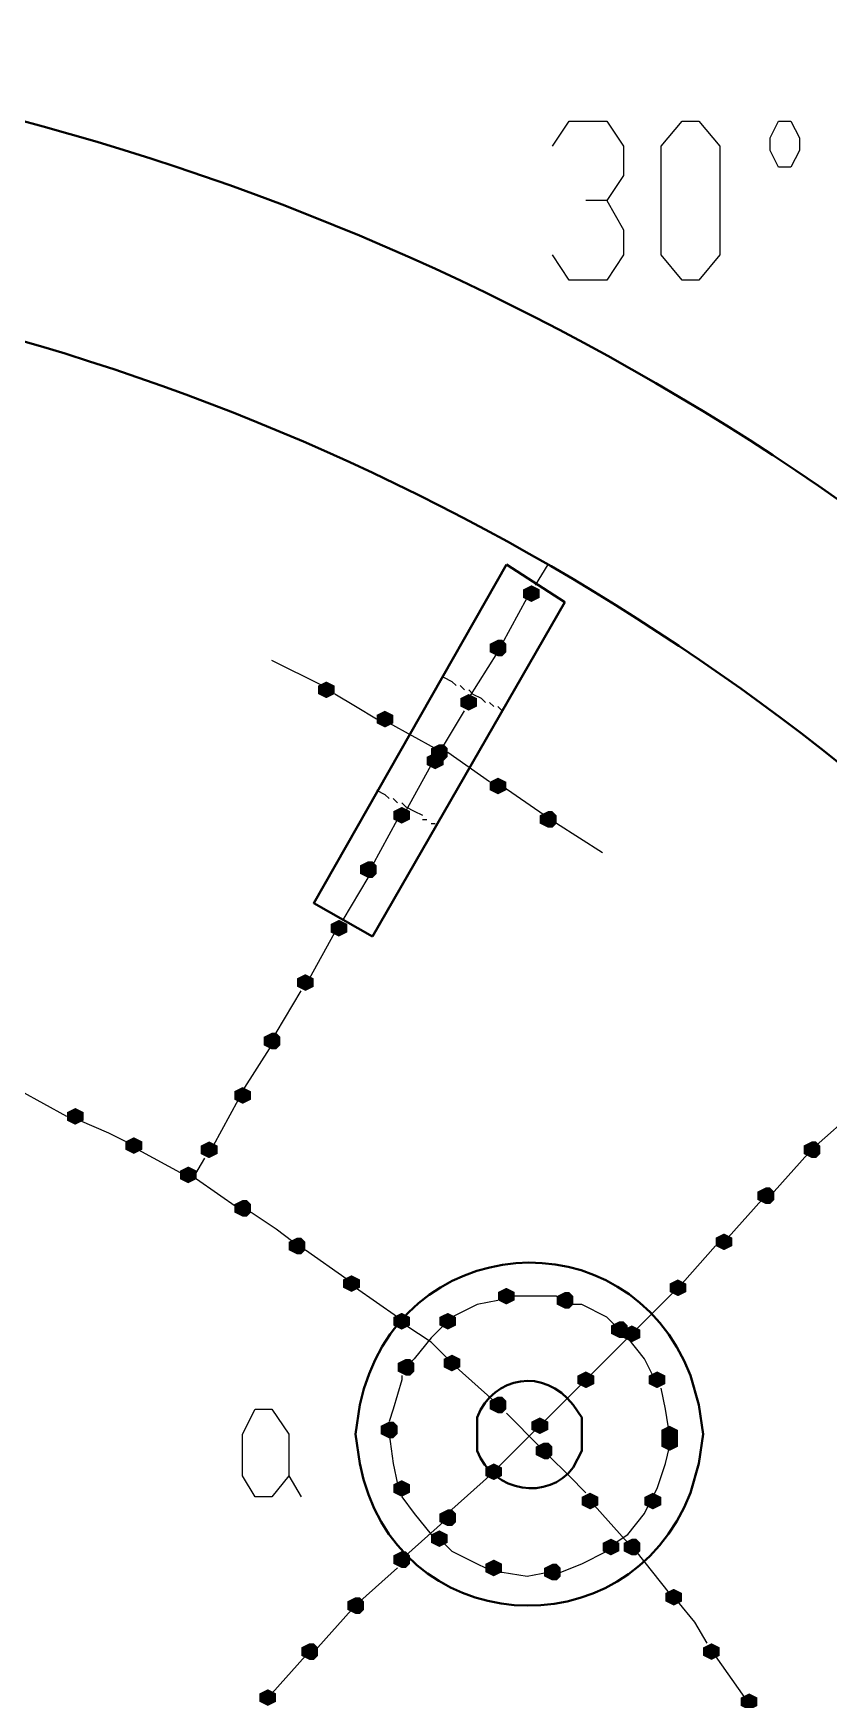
# Model space of a CAD drawing. Header units: millimetres. Extents: x 0 to 822, y 14 to 1153.
# Drawn here: x 282.8 to 317, y 313.3 to 385 of the extents above; entities that cross this region are included whole.
import ezdxf

# ---------------------------------------------------------------- set-up
doc = ezdxf.new("R2010")
doc.units = ezdxf.units.MM
doc.layers.add('1', color=7, linetype='Continuous')

msp = doc.modelspace()

# ---------------------------------------------------------------- hatches: boundary and pattern name
h = msp.add_hatch(color=0)
h.dxf.hatch_style = 2
h.paths.add_polyline_path([(304.2, 360.501732), (303.84, 360.681732), (303.84, 361.041732), (304.2, 361.221732), (304.56, 361.041732), (304.56, 360.681732)])
h = msp.add_hatch(color=0)
h.dxf.hatch_style = 2
h.paths.add_polyline_path([(302.76, 358.161732), (302.4, 358.341732), (302.4, 358.701732), (302.76, 358.881732), (302.94, 358.881732), (303.12, 358.701732), (303.12, 358.341732), (302.94, 358.161732)])
h = msp.add_hatch(color=0)
h.dxf.hatch_style = 2
h.paths.add_polyline_path([(295.38, 356.361732), (295.02, 356.541732), (295.02, 356.901732), (295.38, 357.081732), (295.74, 356.901732), (295.74, 356.541732)])
h = msp.add_hatch(color=0)
h.dxf.hatch_style = 2
h.paths.add_polyline_path([(301.5, 355.821732), (301.14, 356.001732), (301.14, 356.361732), (301.5, 356.541732), (301.86, 356.361732), (301.86, 356.001732)])
h = msp.add_hatch(color=0)
h.dxf.hatch_style = 2
h.paths.add_polyline_path([(297.9, 355.101732), (297.54, 355.281732), (297.54, 355.641732), (297.9, 355.821732), (298.26, 355.641732), (298.26, 355.281732)])
h = msp.add_hatch(color=0)
h.dxf.hatch_style = 2
h.paths.add_polyline_path([(300.24, 353.661732), (299.88, 353.841732), (299.88, 354.201732), (300.24, 354.381732), (300.42, 354.381732), (300.6, 354.201732), (300.6, 353.841732), (300.42, 353.661732)])
h = msp.add_hatch(color=0)
h.dxf.hatch_style = 2
h.paths.add_polyline_path([(300.06, 353.301732), (299.7, 353.481732), (299.7, 353.841732), (300.06, 354.021732), (300.42, 353.841732), (300.42, 353.481732)])
h = msp.add_hatch(color=0)
h.dxf.hatch_style = 2
h.paths.add_polyline_path([(302.76, 352.221732), (302.4, 352.401732), (302.4, 352.761732), (302.76, 352.941732), (303.12, 352.761732), (303.12, 352.401732)])
h = msp.add_hatch(color=0)
h.dxf.hatch_style = 2
h.paths.add_polyline_path([(298.62, 350.961732), (298.26, 351.141732), (298.26, 351.501732), (298.62, 351.681732), (298.98, 351.501732), (298.98, 351.141732)])
h = msp.add_hatch(color=0)
h.dxf.hatch_style = 2
h.paths.add_polyline_path([(304.92, 350.781732), (304.56, 350.961732), (304.56, 351.321732), (304.92, 351.501732), (305.1, 351.501732), (305.28, 351.321732), (305.28, 350.961732), (305.1, 350.781732)])
h = msp.add_hatch(color=0)
h.dxf.hatch_style = 2
h.paths.add_polyline_path([(297.18, 348.621732), (296.82, 348.801732), (296.82, 349.161732), (297.18, 349.341732), (297.36, 349.341732), (297.54, 349.161732), (297.54, 348.801732), (297.36, 348.621732)])
h = msp.add_hatch(color=0)
h.dxf.hatch_style = 2
h.paths.add_polyline_path([(295.92, 346.101732), (295.56, 346.281732), (295.56, 346.641732), (295.92, 346.821732), (296.28, 346.641732), (296.28, 346.281732)])
h = msp.add_hatch(color=0)
h.dxf.hatch_style = 2
h.paths.add_polyline_path([(294.48, 343.761732), (294.12, 343.941732), (294.12, 344.301732), (294.48, 344.481732), (294.84, 344.301732), (294.84, 343.941732)])
h = msp.add_hatch(color=0)
h.dxf.hatch_style = 2
h.paths.add_polyline_path([(293.04, 341.241732), (292.68, 341.421732), (292.68, 341.781732), (293.04, 341.961732), (293.22, 341.961732), (293.4, 341.781732), (293.4, 341.421732), (293.22, 341.241732)])
h = msp.add_hatch(color=0)
h.dxf.hatch_style = 2
h.paths.add_polyline_path([(291.78, 338.901732), (291.42, 339.081732), (291.42, 339.441732), (291.78, 339.621732), (292.14, 339.441732), (292.14, 339.081732)])
h = msp.add_hatch(color=0)
h.dxf.hatch_style = 2
h.paths.add_polyline_path([(284.58, 338.001732), (284.22, 338.181732), (284.22, 338.541732), (284.58, 338.721732), (284.94, 338.541732), (284.94, 338.181732)])
h = msp.add_hatch(color=0)
h.dxf.hatch_style = 2
h.paths.add_polyline_path([(287.1, 336.741732), (286.74, 336.921732), (286.74, 337.281732), (287.1, 337.461732), (287.46, 337.281732), (287.46, 336.921732)])
h = msp.add_hatch(color=0)
h.dxf.hatch_style = 2
h.paths.add_polyline_path([(290.34, 336.561732), (289.98, 336.741732), (289.98, 337.101732), (290.34, 337.281732), (290.7, 337.101732), (290.7, 336.741732)])
h = msp.add_hatch(color=0)
h.dxf.hatch_style = 2
h.paths.add_polyline_path([(316.26, 336.561732), (315.9, 336.741732), (315.9, 337.101732), (316.26, 337.281732), (316.44, 337.281732), (316.62, 337.101732), (316.62, 336.741732), (316.44, 336.561732)])
h = msp.add_hatch(color=0)
h.dxf.hatch_style = 2
h.paths.add_polyline_path([(289.44, 335.481732), (289.08, 335.661732), (289.08, 336.021732), (289.44, 336.201732), (289.8, 336.021732), (289.8, 335.661732)])
h = msp.add_hatch(color=0)
h.dxf.hatch_style = 2
h.paths.add_polyline_path([(314.28, 334.581732), (313.92, 334.761732), (313.92, 335.121732), (314.28, 335.301732), (314.46, 335.301732), (314.64, 335.121732), (314.64, 334.761732), (314.46, 334.581732)])
h = msp.add_hatch(color=0)
h.dxf.hatch_style = 2
h.paths.add_polyline_path([(291.78, 334.041732), (291.42, 334.221732), (291.42, 334.581732), (291.78, 334.761732), (291.96, 334.761732), (292.14, 334.581732), (292.14, 334.221732), (291.96, 334.041732)])
h = msp.add_hatch(color=0)
h.dxf.hatch_style = 2
h.paths.add_polyline_path([(294.12, 332.421732), (293.76, 332.601732), (293.76, 332.961732), (294.12, 333.141732), (294.3, 333.141732), (294.48, 332.961732), (294.48, 332.601732), (294.3, 332.421732)])
h = msp.add_hatch(color=0)
h.dxf.hatch_style = 2
h.paths.add_polyline_path([(312.48, 332.601732), (312.12, 332.781732), (312.12, 333.141732), (312.48, 333.321732), (312.84, 333.141732), (312.84, 332.781732)])
h = msp.add_hatch(color=0)
h.dxf.hatch_style = 2
h.paths.add_polyline_path([(296.46, 330.801732), (296.1, 330.981732), (296.1, 331.341732), (296.46, 331.521732), (296.82, 331.341732), (296.82, 330.981732)])
h = msp.add_hatch(color=0)
h.dxf.hatch_style = 2
h.paths.add_polyline_path([(303.12, 330.261732), (302.76, 330.441732), (302.76, 330.801732), (303.12, 330.981732), (303.48, 330.801732), (303.48, 330.441732)])
h = msp.add_hatch(color=0)
h.dxf.hatch_style = 2
h.paths.add_polyline_path([(305.64, 330.081732), (305.28, 330.261732), (305.28, 330.621732), (305.64, 330.801732), (305.82, 330.801732), (306, 330.621732), (306, 330.261732), (305.82, 330.081732)])
h = msp.add_hatch(color=0)
h.dxf.hatch_style = 2
h.paths.add_polyline_path([(310.5, 330.621732), (310.14, 330.801732), (310.14, 331.161732), (310.5, 331.341732), (310.86, 331.161732), (310.86, 330.801732)])
h = msp.add_hatch(color=0)
h.dxf.hatch_style = 2
h.paths.add_polyline_path([(298.62, 329.181732), (298.26, 329.361732), (298.26, 329.721732), (298.62, 329.901732), (298.98, 329.721732), (298.98, 329.361732)])
h = msp.add_hatch(color=0)
h.dxf.hatch_style = 2
h.paths.add_polyline_path([(300.6, 329.181732), (300.24, 329.361732), (300.24, 329.721732), (300.6, 329.901732), (300.96, 329.721732), (300.96, 329.361732)])
h = msp.add_hatch(color=0)
h.dxf.hatch_style = 2
h.paths.add_polyline_path([(307.98, 328.821732), (307.62, 329.001732), (307.62, 329.361732), (307.98, 329.541732), (308.16, 329.541732), (308.34, 329.361732), (308.34, 329.001732), (308.16, 328.821732)])
h = msp.add_hatch(color=0)
h.dxf.hatch_style = 2
h.paths.add_polyline_path([(308.52, 328.641732), (308.16, 328.821732), (308.16, 329.181732), (308.52, 329.361732), (308.88, 329.181732), (308.88, 328.821732)])
h = msp.add_hatch(color=0)
h.dxf.hatch_style = 2
h.paths.add_polyline_path([(298.8, 327.201732), (298.44, 327.381732), (298.44, 327.741732), (298.8, 327.921732), (298.98, 327.921732), (299.16, 327.741732), (299.16, 327.381732), (298.98, 327.201732)])
h = msp.add_hatch(color=0)
h.dxf.hatch_style = 2
h.paths.add_polyline_path([(300.78, 327.381732), (300.42, 327.561732), (300.42, 327.921732), (300.78, 328.101732), (301.14, 327.921732), (301.14, 327.561732)])
h = msp.add_hatch(color=0)
h.dxf.hatch_style = 2
h.paths.add_polyline_path([(306.54, 326.661732), (306.18, 326.841732), (306.18, 327.201732), (306.54, 327.381732), (306.9, 327.201732), (306.9, 326.841732)])
h = msp.add_hatch(color=0)
h.dxf.hatch_style = 2
h.paths.add_polyline_path([(309.6, 326.661732), (309.24, 326.841732), (309.24, 327.201732), (309.6, 327.381732), (309.96, 327.201732), (309.96, 326.841732)])
h = msp.add_hatch(color=0)
h.dxf.hatch_style = 2
h.paths.add_polyline_path([(302.76, 325.581732), (302.4, 325.761732), (302.4, 326.121732), (302.76, 326.301732), (302.94, 326.301732), (303.12, 326.121732), (303.12, 325.761732), (302.94, 325.581732)])
h = msp.add_hatch(color=0)
h.dxf.hatch_style = 2
h.paths.add_polyline_path([(298.08, 324.501732), (297.72, 324.681732), (297.72, 325.041732), (298.08, 325.221732), (298.26, 325.221732), (298.44, 325.041732), (298.44, 324.681732), (298.26, 324.501732)])
h = msp.add_hatch(color=0)
h.dxf.hatch_style = 2
h.paths.add_polyline_path([(304.56, 324.681732), (304.2, 324.861732), (304.2, 325.221732), (304.56, 325.401732), (304.92, 325.221732), (304.92, 324.861732)])
h = msp.add_hatch(color=0)
h.dxf.hatch_style = 2
h.paths.add_polyline_path([(310.14, 324.321732), (309.78, 324.501732), (309.78, 324.861732), (310.14, 325.041732), (310.5, 324.861732), (310.5, 324.501732)])
h = msp.add_hatch(color=0)
h.dxf.hatch_style = 2
h.paths.add_polyline_path([(304.74, 323.601732), (304.38, 323.781732), (304.38, 324.141732), (304.74, 324.321732), (304.92, 324.321732), (305.1, 324.141732), (305.1, 323.781732), (304.92, 323.601732)])
h = msp.add_hatch(color=0)
h.dxf.hatch_style = 2
h.paths.add_polyline_path([(310.14, 323.961732), (309.78, 324.141732), (309.78, 324.501732), (310.14, 324.681732), (310.5, 324.501732), (310.5, 324.141732)])
h = msp.add_hatch(color=0)
h.dxf.hatch_style = 2
h.paths.add_polyline_path([(302.58, 322.701732), (302.22, 322.881732), (302.22, 323.241732), (302.58, 323.421732), (302.94, 323.241732), (302.94, 322.881732)])
h = msp.add_hatch(color=0)
h.dxf.hatch_style = 2
h.paths.add_polyline_path([(298.62, 321.981732), (298.26, 322.161732), (298.26, 322.521732), (298.62, 322.701732), (298.98, 322.521732), (298.98, 322.161732)])
h = msp.add_hatch(color=0)
h.dxf.hatch_style = 2
h.paths.add_polyline_path([(306.72, 321.441732), (306.36, 321.621732), (306.36, 321.981732), (306.72, 322.161732), (307.08, 321.981732), (307.08, 321.621732)])
h = msp.add_hatch(color=0)
h.dxf.hatch_style = 2
h.paths.add_polyline_path([(309.42, 321.441732), (309.06, 321.621732), (309.06, 321.981732), (309.42, 322.161732), (309.78, 321.981732), (309.78, 321.621732)])
h = msp.add_hatch(color=0)
h.dxf.hatch_style = 2
h.paths.add_polyline_path([(300.6, 320.721732), (300.24, 320.901732), (300.24, 321.261732), (300.6, 321.441732), (300.78, 321.441732), (300.96, 321.261732), (300.96, 320.901732), (300.78, 320.721732)])
h = msp.add_hatch(color=0)
h.dxf.hatch_style = 2
h.paths.add_polyline_path([(300.24, 319.821732), (299.88, 320.001732), (299.88, 320.361732), (300.24, 320.541732), (300.6, 320.361732), (300.6, 320.001732)])
h = msp.add_hatch(color=0)
h.dxf.hatch_style = 2
h.paths.add_polyline_path([(307.62, 319.461732), (307.26, 319.641732), (307.26, 320.001732), (307.62, 320.181732), (307.98, 320.001732), (307.98, 319.641732)])
h = msp.add_hatch(color=0)
h.dxf.hatch_style = 2
h.paths.add_polyline_path([(308.52, 319.461732), (308.16, 319.641732), (308.16, 320.001732), (308.52, 320.181732), (308.7, 320.181732), (308.88, 320.001732), (308.88, 319.641732), (308.7, 319.461732)])
h = msp.add_hatch(color=0)
h.dxf.hatch_style = 2
h.paths.add_polyline_path([(298.62, 318.921732), (298.26, 319.101732), (298.26, 319.461732), (298.62, 319.641732), (298.8, 319.641732), (298.98, 319.461732), (298.98, 319.101732), (298.8, 318.921732)])
h = msp.add_hatch(color=0)
h.dxf.hatch_style = 2
h.paths.add_polyline_path([(302.58, 318.561732), (302.22, 318.741732), (302.22, 319.101732), (302.58, 319.281732), (302.94, 319.101732), (302.94, 318.741732)])
h = msp.add_hatch(color=0)
h.dxf.hatch_style = 2
h.paths.add_polyline_path([(305.1, 318.381732), (304.74, 318.561732), (304.74, 318.921732), (305.1, 319.101732), (305.28, 319.101732), (305.46, 318.921732), (305.46, 318.561732), (305.28, 318.381732)])
h = msp.add_hatch(color=0)
h.dxf.hatch_style = 2
h.paths.add_polyline_path([(310.32, 317.301732), (309.96, 317.481732), (309.96, 317.841732), (310.32, 318.021732), (310.68, 317.841732), (310.68, 317.481732)])
h = msp.add_hatch(color=0)
h.dxf.hatch_style = 2
h.paths.add_polyline_path([(296.64, 316.941732), (296.28, 317.121732), (296.28, 317.481732), (296.64, 317.661732), (296.82, 317.661732), (297, 317.481732), (297, 317.121732), (296.82, 316.941732)])
h = msp.add_hatch(color=0)
h.dxf.hatch_style = 2
h.paths.add_polyline_path([(294.66, 314.961732), (294.3, 315.141732), (294.3, 315.501732), (294.66, 315.681732), (294.84, 315.681732), (295.02, 315.501732), (295.02, 315.141732), (294.84, 314.961732)])
h = msp.add_hatch(color=0)
h.dxf.hatch_style = 2
h.paths.add_polyline_path([(311.94, 314.961732), (311.58, 315.141732), (311.58, 315.501732), (311.94, 315.681732), (312.3, 315.501732), (312.3, 315.141732)])
h = msp.add_hatch(color=0)
h.dxf.hatch_style = 2
h.paths.add_polyline_path([(292.86, 312.981732), (292.5, 313.161732), (292.5, 313.521732), (292.86, 313.701732), (293.22, 313.521732), (293.22, 313.161732)])
h = msp.add_hatch(color=0)
h.dxf.hatch_style = 2
h.paths.add_polyline_path([(313.56, 312.801732), (313.2, 312.981732), (313.2, 313.341732), (313.56, 313.521732), (313.92, 313.341732), (313.92, 312.981732)])

# ---------------------------------------------------------------- linework, layer by layer
at = {"layer": '1', "color": 0, "lineweight": 25}
for points in [[(305.1, 380.121732), (305.82, 381.201732), (307.44, 381.201732), (308.16, 380.121732), (308.16, 378.861732), (307.44, 377.781732), (306.54, 377.781732)], [(310.68, 374.361732), (309.78, 375.441732), (309.78, 380.121732), (310.68, 381.201732), (311.4, 381.201732), (312.3, 380.121732), (312.3, 375.441732), (311.4, 374.361732), (310.68, 374.361732)], [(315.36, 381.201732), (315.72, 380.481732), (315.72, 379.941732), (315.36, 379.221732), (314.82, 379.221732), (314.46, 379.941732), (314.46, 380.481732), (314.82, 381.201732), (315.36, 381.201732)], [(307.44, 377.781732), (308.16, 376.521732), (308.16, 375.441732), (307.44, 374.361732), (305.82, 374.361732), (305.1, 375.441732)], [(304.38, 361.221732), (304.92, 362.121732)], [(302.94, 358.701732), (304.02, 360.681732)], [(295.2, 356.901732), (293.04, 357.981732)], [(301.5, 356.361732), (302.76, 358.341732)], [(300.42, 357.261732), (300.78, 357.081732)], [(297.54, 355.461732), (296.64, 356.001732), (295.74, 356.541732)], [(300.78, 357.081732), (300.96, 356.901732)], [(301.14, 356.901732), (301.32, 356.721732)], [(301.5, 356.721732), (301.68, 356.541732)], [(301.68, 356.541732), (302.04, 356.361732)], [(300.24, 354.021732), (301.32, 355.821732)], [(302.04, 356.361732), (302.22, 356.181732)], [(302.4, 356.181732), (302.58, 356.001732)], [(302.76, 356.001732), (302.94, 355.821732)], [(300.06, 354.201732), (298.08, 355.281732)], [(302.4, 352.761732), (300.6, 354.021732)], [(298.8, 351.501732), (299.88, 353.481732)], [(297.54, 352.401732), (297.9, 352.221732)], [(297.9, 352.221732), (298.08, 352.041732)], [(304.74, 351.321732), (302.94, 352.581732)], [(298.26, 352.041732), (298.44, 351.861732)], [(298.62, 351.861732), (298.8, 351.681732)], [(298.8, 351.681732), (299.16, 351.501732)], [(299.16, 351.501732), (299.52, 351.321732)], [(297.36, 349.161732), (298.44, 351.141732)], [(299.52, 351.141732), (299.7, 351.141732)], [(299.88, 350.961732), (300.06, 350.961732)], [(307.26, 349.701732), (305.28, 350.961732)], [(296.1, 346.821732), (297.18, 348.621732)], [(294.66, 344.301732), (295.74, 346.281732)], [(293.22, 341.961732), (294.3, 343.761732)], [(291.78, 339.441732), (293.04, 341.421732)], [(284.22, 338.361732), (282.24, 339.441732)], [(290.52, 337.101732), (291.6, 339.081732)], [(286.74, 337.281732), (286.02, 337.641732), (284.76, 338.181732)], [(318.06, 338.541732), (316.44, 337.101732)], [(289.26, 335.841732), (287.28, 336.921732)], [(289.62, 335.661732), (290.16, 336.561732)], [(316.08, 336.741732), (314.64, 335.121732)], [(291.6, 334.401732), (289.8, 335.661732)], [(314.1, 334.761732), (312.66, 333.141732)], [(293.94, 332.961732), (293.22, 333.501732), (292.14, 334.221732)], [(296.28, 331.341732), (294.48, 332.601732)], [(312.12, 332.781732), (310.68, 331.161732)], [(298.44, 329.721732), (296.64, 330.981732)], [(310.32, 330.801732), (308.7, 329.181732)], [(302.76, 330.441732), (301.86, 330.261732), (300.78, 329.721732)], [(305.46, 330.441732), (305.28, 330.621732), (304.02, 330.621732), (303.3, 330.621732)], [(307.8, 329.361732), (307.44, 329.721732), (306.36, 330.261732), (306, 330.261732)], [(300.6, 327.921732), (299.88, 328.641732), (298.8, 329.361732)], [(300.42, 329.361732), (299.88, 328.821732), (299.16, 327.921732), (298.98, 327.741732)], [(308.34, 328.821732), (306.72, 327.201732)], [(309.42, 327.201732), (309.06, 327.921732), (308.34, 328.821732), (308.34, 329.001732)], [(298.62, 327.201732), (298.62, 327.021732), (298.26, 325.761732), (298.08, 325.221732)], [(302.58, 326.121732), (300.96, 327.561732)], [(306.36, 326.841732), (304.74, 325.221732)], [(310.14, 324.681732), (309.96, 325.761732), (309.78, 326.661732)], [(293.04, 321.981732), (292.32, 321.981732), (291.78, 322.881732), (291.78, 324.681732), (292.32, 325.761732), (293.04, 325.761732), (293.76, 324.681732), (293.76, 322.881732), (293.04, 321.981732)], [(304.56, 324.141732), (303.12, 325.581732)], [(298.08, 324.681732), (298.26, 323.421732), (298.44, 322.521732)], [(304.38, 324.861732), (302.76, 323.241732)], [(306.54, 322.161732), (305.82, 322.881732), (304.92, 323.781732)], [(309.42, 321.981732), (309.6, 322.341732), (309.96, 323.421732), (310.14, 324.141732)], [(293.76, 322.881732), (294.3, 321.981732)], [(302.4, 322.881732), (300.78, 321.441732)], [(298.62, 321.981732), (299.16, 321.261732), (299.88, 320.361732), (299.88, 320.361732)], [(308.34, 320.001732), (306.9, 321.621732)], [(307.8, 320.001732), (308.34, 320.361732), (309.06, 321.261732), (309.24, 321.621732)], [(300.42, 320.901732), (298.8, 319.461732)], [(300.42, 320.001732), (300.78, 319.641732), (301.86, 319.101732), (302.22, 318.921732)], [(305.46, 318.741732), (306.36, 319.101732), (307.44, 319.641732)], [(310.14, 317.841732), (308.7, 319.641732)], [(298.44, 318.921732), (296.82, 317.481732)], [(302.76, 318.741732), (302.94, 318.741732), (304.02, 318.561732), (304.92, 318.741732)], [(296.46, 317.121732), (295.02, 315.501732)], [(311.76, 315.681732), (311.22, 316.581732), (310.5, 317.481732)], [(294.48, 315.141732), (293.04, 313.521732)], [(313.38, 313.341732), (312.12, 315.141732)]]:
    msp.add_lwpolyline(points, dxfattribs=at)
at = {"layer": '1', "color": 0, "lineweight": 40}
for points in [[(303.12, 362.121732), (294.84, 347.541732), (297.36, 346.101732)], [(303.12, 362.121732), (305.64, 360.501732)], [(297.36, 346.101732), (305.64, 360.501732)]]:
    msp.add_lwpolyline(points, dxfattribs=at)
for points, knots in [([(364.86, 274.101732), (364.86, 274.101732), (364.68, 279.141732), (364.68, 279.141732), (364.68, 279.141732), (364.32, 284.181732), (364.32, 284.181732), (364.32, 284.181732), (363.78, 289.401732), (363.78, 289.401732), (356.22, 342.321732), (312.3, 382.281732), (259.02, 384.801732), (259.02, 384.801732), (253.8, 384.981732), (253.8, 384.981732), (253.8, 384.981732), (248.76, 384.801732), (248.76, 384.801732), (193.32, 382.281732), (148.32, 339.441732), (143.28, 284.181732), (143.28, 284.181732), (142.92, 279.141732), (142.92, 279.141732), (142.92, 279.141732), (142.92, 274.101732), (142.92, 274.101732), (142.92, 274.101732), (142.92, 268.881732), (142.92, 268.881732), (142.92, 268.881732), (143.28, 263.841732), (143.28, 263.841732), (148.14, 210.561732), (190.44, 168.441732), (243.54, 163.581732), (243.54, 163.581732), (248.76, 163.221732), (248.76, 163.221732), (248.76, 163.221732), (253.8, 163.041732), (253.8, 163.041732), (309.24, 163.221732), (356.04, 203.901732), (363.78, 258.621732), (363.78, 258.621732), (364.32, 263.841732), (364.32, 263.841732), (364.32, 263.841732), (364.68, 268.881732), (364.68, 268.881732), (364.68, 268.881732), (364.86, 274.101732), (364.86, 274.101732)], [0, 0, 0, 0, 1, 1, 1, 2, 2, 2, 3, 3, 3, 4, 4, 4, 5, 5, 5, 6, 6, 6, 7, 7, 7, 8, 8, 8, 9, 9, 9, 10, 10, 10, 11, 11, 11, 12, 12, 12, 13, 13, 13, 14, 14, 14, 15, 15, 15, 16, 16, 16, 17, 17, 17, 18, 18, 18, 18]), ([(355.68, 274.101732), (355.68, 274.101732), (355.68, 278.781732), (355.68, 278.781732), (355.68, 278.781732), (355.32, 283.641732), (355.32, 283.641732), (355.32, 283.641732), (354.78, 288.501732), (354.78, 288.501732), (347.58, 336.921732), (307.62, 373.281732), (258.84, 375.621732), (258.84, 375.621732), (253.98, 375.801732), (253.98, 375.801732), (253.98, 375.801732), (249.12, 375.621732), (249.12, 375.621732), (198.54, 373.101732), (157.68, 334.221732), (152.82, 283.641732), (152.82, 283.641732), (152.46, 278.781732), (152.46, 278.781732), (152.46, 278.781732), (152.28, 274.101732), (152.28, 274.101732), (152.28, 274.101732), (152.46, 269.241732), (152.46, 269.241732), (152.46, 269.241732), (152.82, 264.381732), (152.82, 264.381732), (157.5, 215.781732), (195.84, 177.441732), (244.44, 172.761732), (244.44, 172.761732), (249.12, 172.401732), (249.12, 172.401732), (249.12, 172.401732), (253.98, 172.221732), (253.98, 172.221732), (304.56, 172.401732), (347.4, 209.481732), (354.78, 259.521732), (354.78, 259.521732), (355.32, 264.381732), (355.32, 264.381732), (355.32, 264.381732), (355.68, 269.241732), (355.68, 269.241732), (355.68, 269.241732), (355.68, 274.101732), (355.68, 274.101732)], [0, 0, 0, 0, 1, 1, 1, 2, 2, 2, 3, 3, 3, 4, 4, 4, 5, 5, 5, 6, 6, 6, 7, 7, 7, 8, 8, 8, 9, 9, 9, 10, 10, 10, 11, 11, 11, 12, 12, 12, 13, 13, 13, 14, 14, 14, 15, 15, 15, 16, 16, 16, 17, 17, 17, 18, 18, 18, 18]), ([(311.58, 324.681732), (311.58, 324.681732), (311.4, 325.941732), (311.4, 325.941732), (311.4, 325.941732), (311.04, 327.201732), (311.04, 327.201732), (308.34, 334.221732), (298.44, 333.501732), (296.82, 325.941732), (296.82, 325.941732), (296.64, 324.681732), (296.64, 324.681732), (296.64, 324.681732), (296.82, 323.421732), (296.82, 323.421732), (298.26, 315.861732), (308.34, 315.141732), (311.04, 322.161732), (311.04, 322.161732), (311.4, 323.421732), (311.4, 323.421732), (311.4, 323.421732), (311.58, 324.681732), (311.58, 324.681732)], [0, 0, 0, 0, 1, 1, 1, 2, 2, 2, 3, 3, 3, 4, 4, 4, 5, 5, 5, 6, 6, 6, 7, 7, 7, 8, 8, 8, 8]), ([(306.36, 324.681732), (306.36, 324.681732), (306.36, 325.401732), (306.36, 325.401732), (306.36, 325.401732), (306, 325.941732), (306, 325.941732), (304.74, 327.561732), (302.58, 327.201732), (301.86, 325.401732), (301.86, 325.401732), (301.86, 324.681732), (301.86, 324.681732), (301.86, 324.681732), (301.86, 323.961732), (301.86, 323.961732), (302.58, 322.161732), (304.92, 321.801732), (306, 323.241732), (306, 323.241732), (306.36, 323.961732), (306.36, 323.961732), (306.36, 323.961732), (306.36, 324.681732), (306.36, 324.681732)], [0, 0, 0, 0, 1, 1, 1, 2, 2, 2, 3, 3, 3, 4, 4, 4, 5, 5, 5, 6, 6, 6, 7, 7, 7, 8, 8, 8, 8]), ([(284.58, 274.101732), (284.58, 274.101732), (284.4, 276.621732), (284.4, 276.621732), (284.4, 276.621732), (284.04, 279.321732), (284.04, 279.321732), (276.66, 314.241732), (227.88, 312.081732), (223.74, 276.621732), (223.74, 276.621732), (223.56, 274.101732), (223.56, 274.101732), (223.56, 274.101732), (223.74, 271.401732), (223.74, 271.401732), (227.88, 235.941732), (276.66, 233.781732), (284.04, 268.701732), (284.04, 268.701732), (284.4, 271.401732), (284.4, 271.401732), (284.4, 271.401732), (284.58, 274.101732), (284.58, 274.101732)], [0, 0, 0, 0, 1, 1, 1, 2, 2, 2, 3, 3, 3, 4, 4, 4, 5, 5, 5, 6, 6, 6, 7, 7, 7, 8, 8, 8, 8])]:
    msp.add_open_spline(points, degree=3, knots=knots, dxfattribs=at)

doc.saveas('drawing.dxf')
